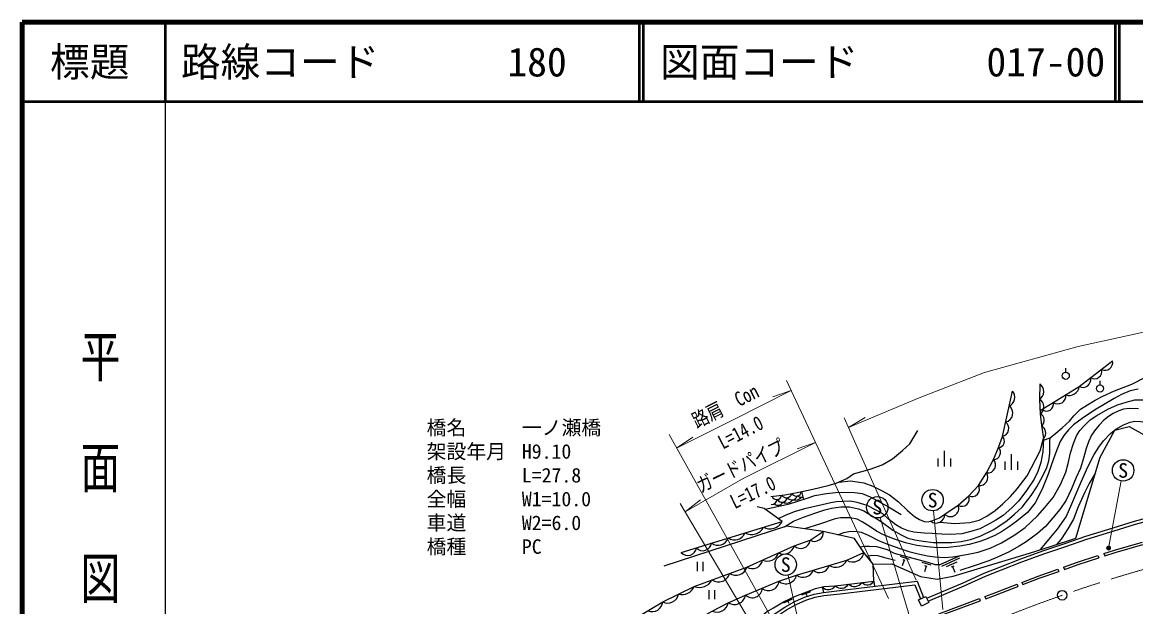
# Model space of a CAD drawing. Units: millimetres at full size, sheet at 1:1000; details may follow other scales. Extents: x 40000 to 680000, y 20000 to 380000.
# Drawn here: x 40000 to 180336, y 306311 to 380000 of the extents above; entities that cross this region are included whole.
import ezdxf
from ezdxf.enums import TextEntityAlignment as Align

# ---------------------------------------------------------------- set-up
doc = ezdxf.new("R2010")
doc.units = ezdxf.units.MM
doc.header["$LTSCALE"] = 1000
doc.linetypes.add('CHAIN', pattern=[18.5, 12, -1.5, 3.5, -1.5])
doc.linetypes.add('DASHED', pattern=[7.5, 6, -1.5])
for name, color, linetype, lineweight in [('M-BGD', 7, 'Continuous', 25), ('M-BMK', 2, 'CHAIN', 13), ('M-BMK-SRVR', 3, 'Continuous', 25), ('M-STR-HTXT', 7, 'Continuous', 13), ('M-STR-STRC', 7, 'Continuous', 25), ('M-TTL', 2, 'Continuous', 140), ('M-TTL-BAND', 7, 'Continuous', 25), ('M-TTL-LINE', 7, 'Continuous', 50)]:
    doc.layers.add(name, color=color, linetype=linetype, lineweight=lineweight)
doc.layers.add('M-TTL-TXT', color=7, linetype='Continuous')
doc.styles.add('@ＭＳ ゴシック', font='')
doc.styles.add('ＭＳ ゴシック', font='')
doc.styles.get('@ＭＳ ゴシック').set_extended_font_data('@MS Gothic')
doc.styles.get('ＭＳ ゴシック').set_extended_font_data('MS Gothic')

msp = doc.modelspace()

# ---------------------------------------------------------------- hatches: boundary and pattern name
at = {"layer": 'M-STR-HTXT'}
msp.add_hatch(color=256, dxfattribs=at).paths.add_polyline_path([(177138, 313831, -1), (176699, 313592, -0.41421), (176799, 313931, -0.41421)])

# ---------------------------------------------------------------- linework, layer by layer
at = {"layer": 'M-BGD'}
for p, q in [((171513, 335878), (171513, 336386)), ((175836, 334268), (175836, 334776)), ((156221, 323973), (156221, 325965)), ((155421, 323973), (155421, 325018)), ((157021, 323973), (157021, 325018)), ((163863, 323557), (163863, 324602)), ((164663, 323557), (164663, 325549)), ((165463, 323557), (165463, 324602)), ((138208, 320824), (138457, 319851)), ((176330, 313020), (176424, 312735)), ((125068, 311964), (125068, 310790)), ((125768, 311964), (125768, 310790)), ((151827, 312265), (150694, 312661)), ((151162, 312180), (150915, 311472)), ((151294, 312134), (151030, 312226)), ((154565, 311572), (153406, 311883)), ((158127, 312426), (155849, 311396)), ((157795, 311947), (156428, 311329)), ((175578, 312771), (175672, 312486)), ((153907, 311437), (153713, 310713)), ((154043, 311401), (153772, 311474)), ((157394, 311436), (157075, 311292)), ((157235, 311364), (157544, 310681)), ((170523, 311052), (170623, 310769)), ((171247, 311306), (171347, 311023)), ((140833, 308803), (140964, 308119)), ((147343, 309543), (147407, 308879)), ((165383, 309154), (165491, 308874)), ((165978, 309384), (166086, 309104)), ((126549, 308421), (126549, 307247)), ((127249, 308421), (127249, 307247)), ((139333, 308201), (138212, 307774)), ((138772, 307988), (138879, 307707)), ((155511, 305432), (160637, 307343)), ((160637, 307343), (160742, 307062)), ((161331, 307601), (161436, 307320)), ((137042, 307281), (135962, 306758)), ((136502, 307020), (136633, 306750)), ((155616, 305151), (160742, 307062))]:
    msp.add_line(p, q, dxfattribs=at)
for points in [[(168286, 331060), (173221, 334065), (177421, 337304)], [(168262, 334396), (168216, 332459), (168307, 330635), (168456, 329146), (168730, 327539)], [(168715, 327326), (169533, 327613), (170250, 328190), (171083, 328870), (171977, 329725), (172525, 330398), (173381, 331200), (174237, 331769), (175216, 332373), (176199, 332878), (177654, 333515), (179845, 334359), (181548, 335251)], [(180625, 333753), (179643, 333540), (178554, 333082), (177608, 332549), (175140, 331084), (173594, 330061), (172490, 329239), (171868, 328617), (171279, 327881), (170811, 327132), (170379, 326091), (169991, 324978), (169317, 323027), (168560, 321144), (167678, 319430), (166688, 318177), (165370, 317091), (164434, 316421), (163437, 315770), (162594, 315289), (161390, 314767), (160567, 314486), (159353, 314137), (158182, 313940), (156695, 313769), (155365, 313752), (154029, 313867), (152757, 314049), (151315, 314377), (149926, 314821), (148530, 315356), (147652, 315829), (146874, 316381), (145863, 317012), (145235, 317335), (144325, 317527), (143130, 317520), (142436, 317394), (140469, 316732), (138593, 316130)], [(142913, 322037), (144394, 322198), (146049, 321928), (147219, 321505), (148295, 320984), (149282, 320410), (150425, 319545), (151578, 318449), (152452, 317692), (153074, 317321), (153679, 317078), (154189, 317006), (154782, 317164), (155613, 317519), (156259, 317970), (157946, 319110), (159285, 320274), (160516, 321607), (161544, 323184), (162399, 324859), (163038, 326375), (163529, 327781), (164807, 333507)], [(142769, 315386), (143549, 315660), (144181, 315802), (144935, 315830), (145740, 315692), (146611, 315320), (148014, 314617), (149189, 314166), (150711, 313618), (151753, 313296), (152905, 312983), (154076, 312714), (155027, 312598), (156243, 312526), (157271, 312623), (159015, 312884), (160487, 313210), (161990, 313689), (163420, 314373), (165085, 315368), (166405, 316281), (167963, 317758), (168859, 318820), (169935, 320091), (170864, 321720), (171533, 323285), (171828, 324350), (172105, 325703), (172480, 326876), (172887, 327870), (173311, 328522), (173898, 329174), (174583, 329890), (175445, 330401), (176831, 331231), (178040, 331746), (179133, 332097), (180218, 332401), (181412, 332386)], [(180690, 331268), (179516, 331319), (178813, 331221), (178197, 331016), (177509, 330686), (176915, 330292), (176320, 329821), (175737, 329213), (175277, 328667), (174780, 327959), (174364, 327121), (174068, 326269), (173746, 325035), (173377, 323797), (172827, 322590), (172243, 321175), (171551, 319747), (170766, 318553), (169881, 317534), (168958, 316436), (167950, 315556), (166518, 314503), (165651, 313963), (164301, 313191), (162910, 312555), (161838, 312099), (159978, 311448), (158183, 310894)], [(134338, 320194), (136093, 320413), (137871, 320754), (139649, 321119), (141574, 321606), (142597, 321899), (143937, 322483), (144771, 323071), (146866, 323656), (148376, 324191), (149667, 324946), (150934, 325993), (151867, 326855), (152866, 328535)], [(147256, 311679), (149607, 311703), (153219, 310140), (155313, 309782), (157327, 310164), (166929, 313074), (169737, 313957), (172785, 314948), (175866, 325171), (177693, 328556), (179518, 329019), (182469, 327389)], [(168333, 313515), (170489, 316075), (171552, 317649), (172270, 319269), (173196, 321467), (174283, 323968), (175081, 325506), (175668, 326441), (176286, 327231), (177174, 328142), (177812, 328685), (178790, 329241), (179617, 329586), (180237, 329708), (180937, 329683), (181531, 329591), (182064, 329470), (182478, 329284)], [(168730, 327539), (168614, 325835), (168359, 324487), (168003, 323374), (167540, 322387), (166588, 320959), (165587, 319670), (164700, 318784), (163618, 317825), (162710, 317217), (161668, 316620), (160689, 316135), (159534, 315805), (158404, 315523), (156961, 315430), (155878, 315461), (154671, 315533), (153681, 315605), (152381, 315692), (151675, 315879), (150803, 316236), (150109, 316629), (149186, 317355), (148471, 318020), (147707, 318462), (146469, 319060), (145229, 319443), (144362, 319613), (143467, 319598), (142642, 319536), (141911, 319410), (140802, 319162), (138595, 318657), (137275, 318286), (136141, 317833), (135290, 317400)], [(136086, 316392), (137192, 317111), (138477, 317612), (139882, 318114), (141146, 318535), (141985, 318749), (143155, 318891), (144274, 318887), (145375, 318673), (146053, 318383), (148241, 317040), (149725, 315978), (150769, 315364), (151606, 314976), (152511, 314742), (153531, 314559), (154837, 314419), (155844, 314390), (157169, 314413), (158343, 314543), (159508, 314791), (160735, 315213), (162438, 316061), (164136, 317200), (165058, 317973), (166021, 318883), (167175, 320342), (167872, 321422), (168613, 322827), (169121, 323871), (169371, 324703), (169521, 325628), (169510, 326337), (169521, 327245), (169533, 327613)], [(155662, 316971), (157534, 316818), (159419, 316935), (160615, 317243), (161570, 317714), (162606, 318458), (163603, 319278), (164537, 320190), (165386, 321187), (166645, 322825), (168303, 325985), (168730, 327539)], [(153998, 307379), (158572, 309334), (161254, 310525), (163282, 311339), (165852, 312332), (168744, 313391), (171379, 314281), (174065, 315211), (177486, 316276), (180198, 317102), (183000, 317876), (186035, 318664), (188088, 319167), (190516, 319722), (193920, 320473), (197665, 321209), (201410, 321893), (206493, 322606), (210987, 323135), (214538, 323406), (219737, 323741)], [(175269, 323191), (174476, 321844), (173905, 320749), (173095, 318911), (172474, 317371), (171788, 316143), (170921, 314810), (170329, 314149)], [(133639, 318601), (136682, 319303), (138809, 319960), (139904, 320335), (141343, 320585), (142876, 320773), (144889, 320718), (145837, 320585), (146881, 320178), (149196, 318896), (150791, 317958)], [(123064, 313165), (135756, 317061), (133525, 318684), (132642, 318895)], [(104293, 300321), (112637, 302914), (117012, 304694), (120726, 306931), (124694, 308863), (131308, 311304), (137301, 313983), (139292, 314701), (140955, 315779)], [(147343, 309543), (147256, 311679), (146070, 313165), (144901, 314924), (140955, 315779), (136320, 316468), (120873, 311412)], [(176330, 313020), (177649, 313455), (179839, 314077), (181170, 314455)], [(105015, 298562), (107061, 299049), (109643, 299366), (114296, 299682), (118755, 301241), (122896, 303481), (126965, 305770), (128962, 306817), (131155, 307790), (135358, 309522), (137599, 310301), (143909, 312176), (146070, 313165)], [(145603, 313868), (146172, 313937), (146787, 313957), (147656, 313886), (149014, 313519), (149886, 313085), (154148, 311933), (155064, 311644), (155687, 311622), (158114, 312749)], [(176424, 312735), (177737, 313168), (179921, 313789), (181251, 314166)], [(146454, 312684), (147087, 312804), (147810, 312754), (148828, 312496), (149995, 312189)], [(171247, 311306), (172996, 311920), (175578, 312771)], [(171347, 311023), (173093, 311636), (175672, 312486)], [(165978, 309384), (168050, 310184), (170523, 311052)], [(166086, 309104), (168154, 309902), (170623, 310769)], [(98366, 296358), (100485, 296856), (101856, 297168), (103383, 297417), (104847, 297604), (108056, 297728), (109895, 297697), (112699, 297417), (114475, 297199), (118245, 297604), (124384, 298787), (126066, 300562), (128528, 301808), (130854, 303309), (132583, 304637), (133799, 305661), (134664, 306189), (135929, 306909), (137450, 307645), (139988, 308611), (141045, 308851), (142454, 308963), (147343, 309543)], [(130262, 300278), (131933, 301908), (133264, 303477), (134517, 305207), (136121, 306273), (137361, 306970), (138601, 307512), (139815, 307886), (140964, 308119), (143017, 308351), (149991, 309190), (152774, 309527), (153588, 307469)], [(130678, 299997), (132226, 301635), (133579, 303230), (134799, 304914), (136330, 305932), (137540, 306612), (138740, 307137), (139914, 307498), (141026, 307723), (143064, 307954), (150039, 308793), (152515, 309093), (153224, 307302)], [(161331, 307601), (162236, 307939), (165383, 309154)], [(161436, 307320), (162343, 307658), (165491, 308874)]]:
    msp.add_lwpolyline(points, dxfattribs=at)
at = {"layer": 'M-BGD', "linetype": 'DASHED'}
msp.add_lwpolyline([(154164, 307015), (158732, 308967), (161410, 310157), (163428, 310966), (165993, 311958), (168877, 313013), (171508, 313903), (174190, 314831), (177604, 315894), (180310, 316718), (183104, 317490), (186133, 318276), (188181, 318778), (190604, 319332), (194001, 320081), (197739, 320816), (201474, 321498), (206544, 322210), (211025, 322737), (214566, 323007), (219737, 323341)], dxfattribs=at)
at = {"layer": 'M-BGD'}
msp.add_lwpolyline([(152963, 307183), (153893, 307608), (154251, 306825), (153321, 306400)], close=True, dxfattribs=at)
for centre in [(171513, 335428), (175836, 333818)]:
    msp.add_circle(centre, 450, dxfattribs=at)
for centre, radius, start, end in [((176476, 337098), 967, 243.01925, 12.25764), ((175127, 335987), 944, 239.89322, 15.38367), ((167590, 333443), 1166, 302.4863, 54.81636), ((171956, 334228), 1275, 250.03575, 352.63764), ((173668, 334967), 1007, 243.63634, 11.64055), ((163844, 332725), 1240, 295.76597, 39.07902), ((170517, 332898), 1013, 235.21381, 7.45958), ((163733, 330708), 1110, 280.70778, 54.13721), ((167690, 331518), 1078, 304.97405, 60.75397), ((169087, 331859), 877, 228.97913, 13.69426), ((167957, 329848), 861, 305.38655, 66.02508), ((163276, 328801), 1051, 283.95803, 50.88696), ((167938, 328231), 1052, 318.86609, 60.46433), ((162995, 327179), 805, 273.07972, 48.40091), ((162406, 325749), 890, 269.56073, 44.74896), ((161674, 324173), 998, 262.517, 43.39529), ((160647, 322645), 1046, 262.7949, 30.9866), ((159674, 321150), 958, 246.04533, 28.50397), ((135089, 320444), 625, 201.40908, 352.83302), ((135748, 320168), 676, 210.66015, 350.96095), ((136297, 320758), 706, 213.74738, 345.72477), ((136994, 320479), 712, 215.87856, 343.73326), ((137550, 320935), 668, 211.74186, 350.375), ((137399, 320763), 1026, 253.95365, 321.17278), ((138223, 321127), 1008, 237.27092, 279.24779), ((158435, 319900), 929, 238.27261, 23.76217), ((134391, 319982), 791, 270.19475, 348.39739), ((135233, 319839), 725, 229.87395, 332.40703), ((136340, 320343), 960, 241.04219, 323.84837), ((156989, 318708), 1038, 225.30985, 22.75233), ((155177, 317938), 1082, 231.60697, 1.6965), ((131915, 317088), 1680, 240.43064, 333.69501), ((134250, 317805), 1680, 240.43064, 333.69501), ((139848, 315664), 1112, 239.99999, 5.95786), ((127689, 315456), 1385, 234.06303, 340.06262), ((129785, 316130), 1394, 235.25778, 338.86787), ((138114, 314847), 1187, 226.74916, 352.89464), ((123894, 313860), 1083, 219.91232, 354.21333), ((125792, 314472), 1092, 221.31369, 352.81196), ((133936, 313485), 1427, 244.1742, 343.99331), ((135941, 314350), 1408, 243.26583, 344.90168), ((144670, 313367), 1414, 237.42554, 351.76044), ((131993, 312463), 1347, 239.40592, 348.76159), ((142508, 312820), 1542, 237.78866, 335.30798), ((127739, 310899), 1464, 236.01999, 344.49058), ((129929, 311719), 1440, 237.26214, 343.24842), ((136234, 310613), 1400, 231.2133, 347.12481), ((138413, 311374), 1348, 232.83091, 340.26573), ((140494, 311857), 1240, 229.07832, 344.01832), ((123129, 309557), 1712, 255.83502, 336.08855), ((125351, 310513), 1775, 248.29271, 332.21786), ((134093, 309608), 1268, 228.69118, 356.08489), ((141585, 309478), 1010, 221.90182, 329.38298), ((143219, 309671), 1043, 222.76194, 330.75303), ((144893, 310017), 1147, 228.22658, 325.28839), ((146523, 310016), 947, 223.50111, 330.01386), ((121359, 308152), 1375, 242.59135, 349.33221), ((129742, 308017), 1431, 236.99266, 350.90854), ((132015, 308687), 1242, 226.20066, 358.5754), ((119393, 307043), 1337, 246.923, 355.20672), ((127565, 307054), 1418, 244.95672, 350.36109)]:
    msp.add_arc(centre, radius, start, end, dxfattribs=at)
at = {"layer": 'M-BMK'}
msp.add_arc((230759, 137940), 180000, 68.15043, 128.93327, dxfattribs=at)
at = {"layer": 'M-BMK-SRVR'}
msp.add_circle((171065, 307754), 600, dxfattribs=at)
at = {"layer": 'M-STR-HTXT'}
for p, q in [((136339, 334853), (149157, 307366)), ((136929, 333587), (134606, 332795)), ((143589, 330113), (152678, 309648)), ((144124, 328909), (146231, 330170)), ((121518, 328023), (136581, 301054)), ((122475, 326310), (124495, 327705)), ((139995, 327013), (137666, 326236)), ((176919, 313712), (178503, 322166)), ((134771, 299317), (122913, 319334)), ((123537, 318280), (125478, 319784)), ((151983, 304541), (148142, 317565)), ((156023, 305971), (154858, 318404)), ((139354, 297505), (136516, 310300))]:
    msp.add_line(p, q, dxfattribs=at)
for points in [[(144124, 328909), (153022, 332666), (161285, 335839), (173081, 339123), (184362, 341614), (191700, 342889), (201401, 344515), (210226, 345204), (218926, 345579), (228815, 345704), (237678, 345392)], [(122475, 326310), (129505, 329834), (136929, 333587)], [(123537, 318280), (130844, 322459), (139995, 327013)]]:
    msp.add_lwpolyline(points, dxfattribs=at)
msp.add_circle((176919, 313712), 250, dxfattribs=at)
at = {"layer": 'M-STR-STRC'}
for centre in [(178751, 323493), (147760, 318860), (154732, 319748), (136224, 311618)]:
    msp.add_circle(centre, 1350, dxfattribs=at)
at = {"layer": 'M-TTL'}
for p, q in [((40000, 380000), (40000, 20000)), ((680000, 380000), (40000, 380000))]:
    msp.add_line(p, q, dxfattribs=at)
at = {"layer": 'M-TTL-BAND'}
msp.add_line((58000, 370000), (58000, 20000), dxfattribs=at)
at = {"layer": 'M-TTL-LINE'}
for p, q in [((58000, 380000), (58000, 370000)), ((117750, 380000), (117750, 370000)), ((118250, 380000), (118250, 370000)), ((177750, 380000), (177750, 370000)), ((178250, 380000), (178250, 370000)), ((40000, 370000), (680000, 370000))]:
    msp.add_line(p, q, dxfattribs=at)

# ---------------------------------------------------------------- texts
at = {"layer": 'M-STR-HTXT', "style": 'ＭＳ ゴシック', "width": 0.8}
for s, rotation, p in [('路肩\u3000Con', 26.82, (129259, 330320)), ('L=14.0', 27.395, (131196, 327002)), ('ガードパイプ', 26.106, (131146, 322759)), ('L=17.0', 26.03, (132724, 319419))]:
    msp.add_text(s, height=1833, rotation=rotation, dxfattribs=at).set_placement(p, align=Align.BOTTOM_CENTER)
at = {"layer": 'M-STR-HTXT', "style": 'ＭＳ ゴシック'}
for s, p in [('橋名', (90963, 327427)), ('一ノ瀬橋', (102963, 327427)), ('架設年月', (90963, 324427)), ('H9.10', (102963, 324427)), ('橋長', (90963, 321427)), ('L=27.8', (102963, 321427)), ('全幅', (90963, 318427)), ('W1=10.0', (102963, 318427)), ('車道', (90963, 315427)), ('W2=6.0', (102963, 315427)), ('橋種', (90963, 312427)), ('PC', (102963, 312427))]:
    msp.add_text(s, height=1833, dxfattribs=at).set_placement(p, align=Align.BOTTOM_LEFT)
at = {"layer": 'M-STR-STRC', "style": 'ＭＳ ゴシック'}
for p in [(178751, 323493), (154732, 319748), (147760, 318860), (136224, 311618)]:
    msp.add_text('S', height=1833, dxfattribs=at).set_placement(p, align=Align.MIDDLE_CENTER)
at = {"layer": 'M-TTL-BAND', "style": '@ＭＳ ゴシック', "width": 1.4}
msp.add_text('平  面  図', height=3666, rotation=270, dxfattribs=at).set_placement((49777, 306475), align=Align.MIDDLE_RIGHT)
at = {"layer": 'M-TTL-TXT', "style": 'ＭＳ ゴシック'}
msp.add_text('標題', height=3666, dxfattribs=at).set_placement((48500, 375000), align=Align.MIDDLE_CENTER)
for s, p in [('路線コード', (60000, 375000)), ('180', (101142, 375000)), ('図面コード', (120380, 375000)), ('017-00', (161521, 375000))]:
    msp.add_text(s, height=3666, dxfattribs=at).set_placement(p, align=Align.MIDDLE_LEFT)

doc.saveas('drawing.dxf')
